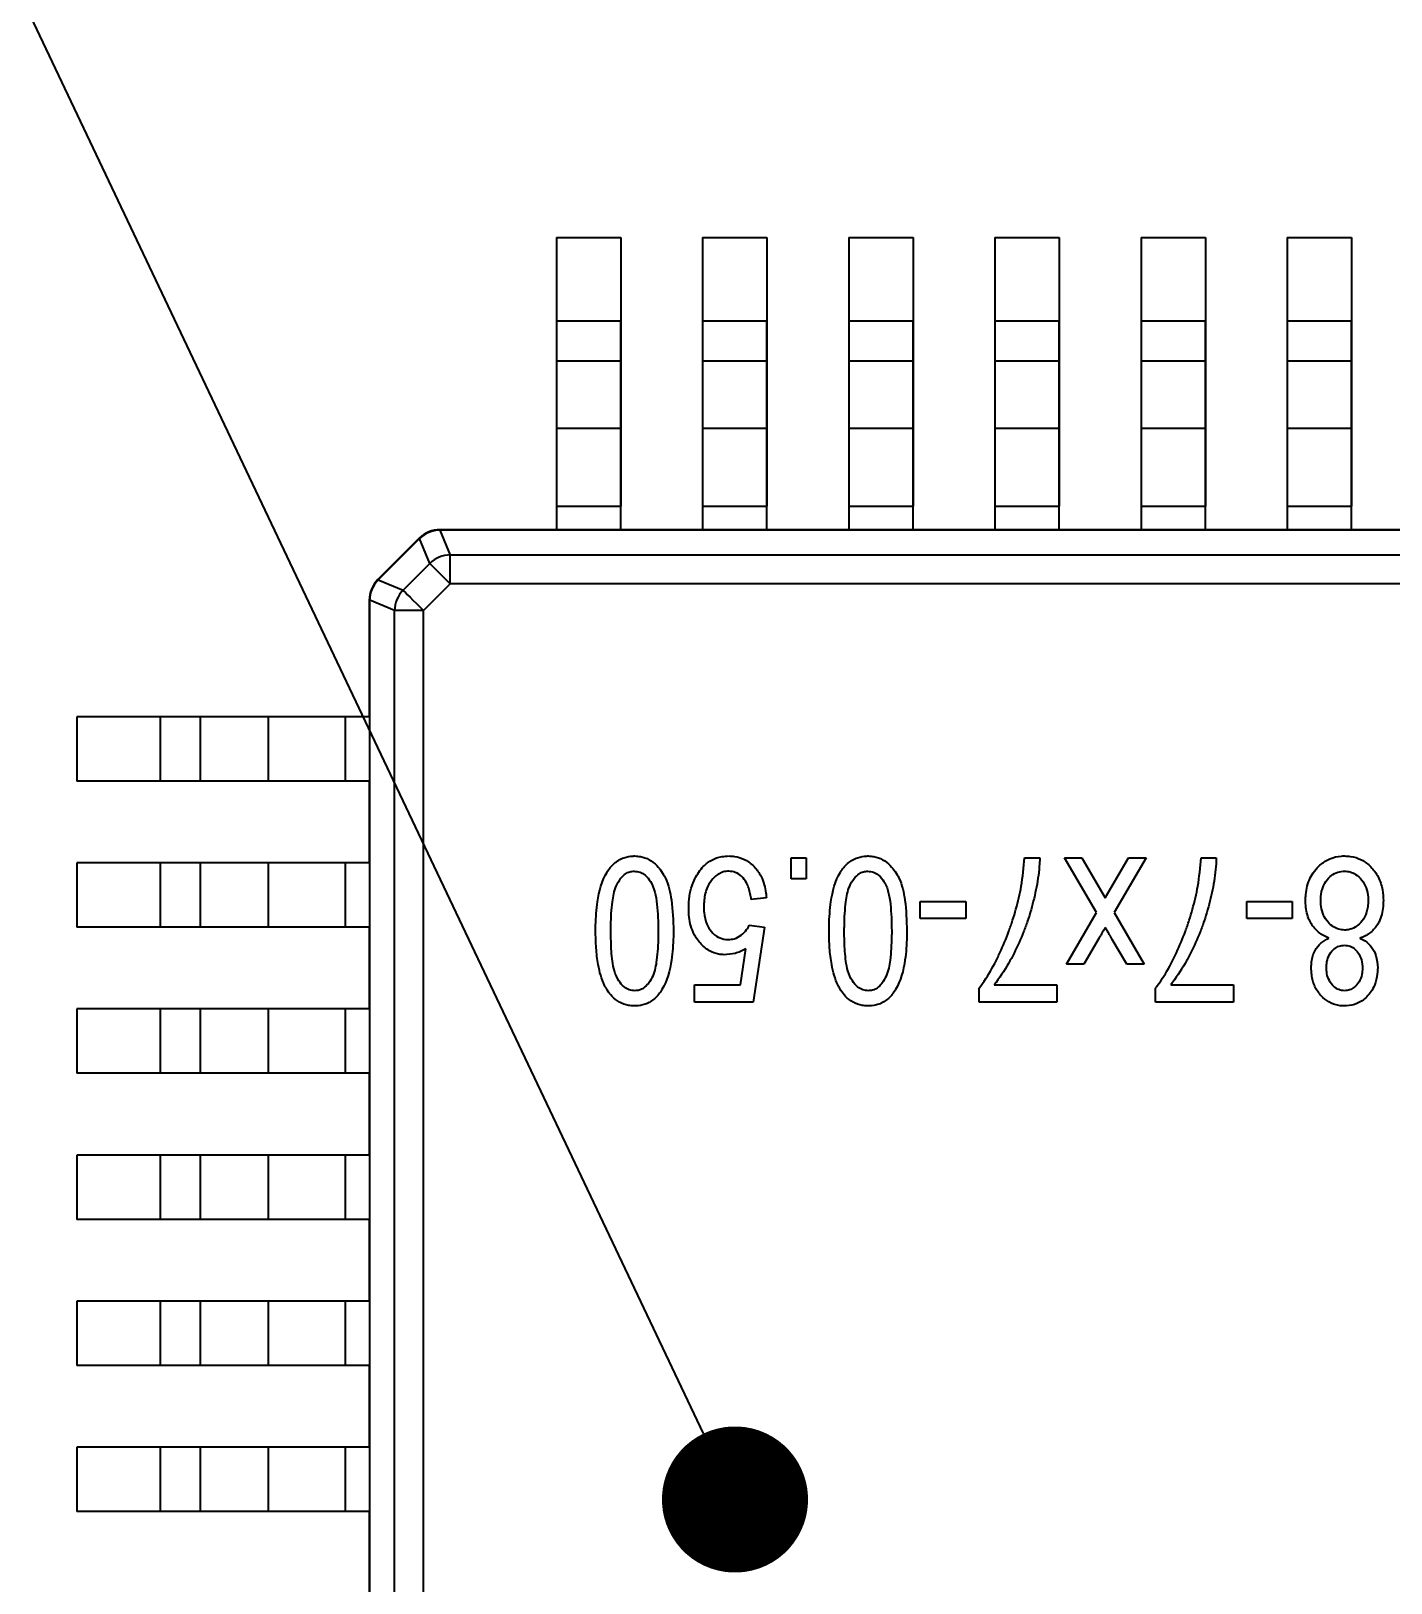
# Model space of a CAD drawing. Header units: millimetres. Extents: x 461 to 1302, y 117 to 711.
# Drawn here: x 706.44 to 715.75, y 610.44 to 621.07 of the extents above; entities that cross this region are included whole.
import ezdxf
from ezdxf import colors
from ezdxf.entities.mleader import LeaderData, LeaderLine
from ezdxf.math import Vec2, Vec3

# ---------------------------------------------------------------- set-up
doc = ezdxf.new("R2010")
doc.units = ezdxf.units.MM
doc.layers.get('0').update_dxf_attribs({"lineweight": 50})
doc.styles.add('GOST-2.304_Type-B_italic', font='')
doc.styles.get('GOST-2.304_Type-B_italic').set_extended_font_data('GOST Common', italic=True)

# ---------------------------------------------------------------- blocks, each defined once
blk = doc.blocks.new('_Dot')
at = {"color": 0, "linetype": 'ByBlock', "lineweight": -2}
blk.add_line((-0.5, 0), (-1, 0), dxfattribs=at)
at = {"color": 0, "linetype": 'ByBlock', "lineweight": 90, "const_width": 0.5}
blk.add_lwpolyline([(-0.25, 0, 1), (0.25, 0, 1)], format="xyb", close=True, dxfattribs=at)

msp = doc.modelspace()

# ---------------------------------------------------------------- linework, layer by layer
at = {"color": 7, "linetype": 'Continuous', "lineweight": 25}
for p, q in [((710.036, 619.653), (710.476, 619.653)), ((710.036, 619.653), (710.036, 619.082)), ((710.476, 619.653), (710.476, 619.082)), ((711.036, 619.653), (711.476, 619.653)), ((711.036, 619.653), (711.036, 619.082)), ((711.476, 619.653), (711.476, 619.082)), ((712.036, 619.653), (712.476, 619.653)), ((712.036, 619.653), (712.036, 619.082)), ((712.476, 619.653), (712.476, 619.082)), ((713.036, 619.653), (713.476, 619.653)), ((713.036, 619.653), (713.036, 619.082)), ((713.476, 619.653), (713.476, 619.082)), ((714.036, 619.653), (714.476, 619.653)), ((714.036, 619.653), (714.036, 619.082)), ((714.476, 619.653), (714.476, 619.082)), ((715.036, 619.653), (715.476, 619.653)), ((715.036, 619.653), (715.036, 619.082)), ((715.476, 619.653), (715.476, 619.082)), ((710.036, 619.082), (710.476, 619.082)), ((710.036, 619.082), (710.036, 618.809)), ((710.476, 619.082), (710.476, 618.809)), ((710.476, 618.553), (710.476, 619.082)), ((711.036, 619.082), (711.476, 619.082)), ((711.036, 619.082), (711.036, 618.809)), ((711.476, 619.082), (711.476, 618.809)), ((711.476, 618.553), (711.476, 619.082)), ((712.036, 619.082), (712.476, 619.082)), ((712.036, 619.082), (712.036, 618.809)), ((712.476, 619.082), (712.476, 618.809)), ((712.476, 618.553), (712.476, 619.082)), ((713.036, 619.082), (713.476, 619.082)), ((713.036, 619.082), (713.036, 618.809)), ((713.476, 619.082), (713.476, 618.809)), ((713.476, 618.553), (713.476, 619.082)), ((714.036, 619.082), (714.476, 619.082)), ((714.036, 619.082), (714.036, 618.809)), ((714.476, 619.082), (714.476, 618.809)), ((714.476, 618.553), (714.476, 619.082)), ((715.036, 619.082), (715.476, 619.082)), ((715.036, 619.082), (715.036, 618.809)), ((715.476, 619.082), (715.476, 618.809)), ((715.476, 618.553), (715.476, 619.082)), ((710.036, 618.809), (710.476, 618.809)), ((710.036, 618.809), (710.036, 618.345)), ((710.476, 618.809), (710.476, 618.345)), ((711.036, 618.809), (711.476, 618.809)), ((711.036, 618.809), (711.036, 618.345)), ((711.476, 618.809), (711.476, 618.345)), ((712.036, 618.809), (712.476, 618.809)), ((712.036, 618.809), (712.036, 618.345)), ((712.476, 618.809), (712.476, 618.345)), ((713.036, 618.809), (713.476, 618.809)), ((713.036, 618.809), (713.036, 618.345)), ((713.476, 618.809), (713.476, 618.345)), ((714.036, 618.809), (714.476, 618.809)), ((714.036, 618.809), (714.036, 618.345)), ((714.476, 618.809), (714.476, 618.345)), ((715.036, 618.809), (715.476, 618.809)), ((715.036, 618.809), (715.036, 618.345)), ((715.476, 618.809), (715.476, 618.345)), ((710.476, 618.089), (710.476, 618.553)), ((711.476, 618.089), (711.476, 618.553)), ((712.476, 618.089), (712.476, 618.553)), ((713.476, 618.089), (713.476, 618.553)), ((714.476, 618.089), (714.476, 618.553)), ((715.476, 618.089), (715.476, 618.553)), ((710.036, 618.345), (710.036, 617.815)), ((710.476, 618.345), (710.036, 618.345)), ((710.476, 618.345), (710.476, 617.815)), ((711.036, 618.345), (711.036, 617.815)), ((711.476, 618.345), (711.036, 618.345)), ((711.476, 618.345), (711.476, 617.815)), ((712.036, 618.345), (712.036, 617.815)), ((712.476, 618.345), (712.036, 618.345)), ((712.476, 618.345), (712.476, 617.815)), ((713.036, 618.345), (713.036, 617.815)), ((713.476, 618.345), (713.036, 618.345)), ((713.476, 618.345), (713.476, 617.815)), ((714.036, 618.345), (714.036, 617.815)), ((714.476, 618.345), (714.036, 618.345)), ((714.476, 618.345), (714.476, 617.815)), ((715.036, 618.345), (715.036, 617.815)), ((715.476, 618.345), (715.036, 618.345)), ((715.476, 618.345), (715.476, 617.815)), ((710.476, 617.815), (710.476, 618.089)), ((711.476, 617.815), (711.476, 618.089)), ((712.476, 617.815), (712.476, 618.089)), ((713.476, 617.815), (713.476, 618.089)), ((714.476, 617.815), (714.476, 618.089)), ((715.476, 617.815), (715.476, 618.089)), ((710.036, 617.815), (710.036, 617.652)), ((710.036, 617.815), (710.476, 617.815)), ((710.476, 617.652), (710.476, 617.815)), ((711.036, 617.815), (711.036, 617.652)), ((711.036, 617.815), (711.476, 617.815)), ((711.476, 617.652), (711.476, 617.815)), ((712.036, 617.815), (712.476, 617.815)), ((712.036, 617.815), (712.036, 617.652)), ((712.476, 617.652), (712.476, 617.815)), ((713.036, 617.815), (713.476, 617.815)), ((713.036, 617.815), (713.036, 617.652)), ((713.476, 617.652), (713.476, 617.815)), ((714.036, 617.815), (714.036, 617.652)), ((714.036, 617.815), (714.476, 617.815)), ((714.476, 617.652), (714.476, 617.815)), ((715.036, 617.815), (715.476, 617.815)), ((715.036, 617.815), (715.036, 617.652)), ((715.476, 617.652), (715.476, 617.815)), ((709.239, 617.653), (709.239, 617.65)), ((710.036, 617.653), (709.239, 617.653)), ((709.239, 617.65), (709.31, 617.479)), ((722.073, 617.65), (709.239, 617.65)), ((710.476, 617.652), (710.036, 617.652)), ((710.476, 617.653), (710.476, 617.652)), ((711.036, 617.653), (710.476, 617.653)), ((711.476, 617.652), (711.036, 617.652)), ((711.476, 617.653), (711.476, 617.652)), ((712.036, 617.653), (711.476, 617.653)), ((712.476, 617.652), (712.036, 617.652)), ((712.476, 617.653), (712.476, 617.652)), ((713.036, 617.653), (712.476, 617.653)), ((713.476, 617.652), (713.036, 617.652)), ((713.476, 617.653), (713.476, 617.652)), ((714.036, 617.653), (713.476, 617.653)), ((714.476, 617.652), (714.036, 617.652)), ((714.476, 617.653), (714.476, 617.652)), ((715.036, 617.653), (714.476, 617.653)), ((715.476, 617.652), (715.036, 617.652)), ((715.476, 617.653), (715.476, 617.652)), ((716.036, 617.653), (715.476, 617.653)), ((709.098, 617.594), (708.815, 617.311)), ((708.817, 617.309), (709.099, 617.592)), ((709.17, 617.422), (709.099, 617.592)), ((708.987, 617.239), (709.17, 617.422)), ((709.31, 617.282), (709.31, 617.479)), ((722.003, 617.479), (709.31, 617.479)), ((708.817, 617.309), (708.987, 617.239)), ((709.127, 617.099), (709.31, 617.282)), ((721.45, 617.282), (709.31, 617.282)), ((708.759, 617.17), (708.756, 617.17)), ((708.756, 617.17), (708.756, 616.373)), ((708.929, 617.099), (708.759, 617.17)), ((708.759, 604.135), (708.759, 617.17)), ((709.127, 617.099), (708.929, 617.099)), ((708.929, 604.206), (708.929, 617.099)), ((709.127, 604.206), (709.127, 617.099)), ((706.756, 616.373), (706.756, 615.933)), ((707.326, 616.373), (706.756, 616.373)), ((707.326, 616.373), (707.326, 615.933)), ((707.6, 616.373), (707.326, 616.373)), ((707.6, 616.373), (707.6, 615.933)), ((708.064, 616.373), (707.6, 616.373)), ((708.064, 616.373), (708.064, 615.933)), ((708.594, 616.373), (708.064, 616.373)), ((708.594, 615.933), (708.594, 616.373)), ((708.757, 616.373), (708.594, 616.373)), ((708.757, 616.373), (708.757, 615.933)), ((707.326, 615.933), (706.756, 615.933)), ((707.6, 615.933), (707.326, 615.933)), ((708.064, 615.933), (707.6, 615.933)), ((708.594, 615.933), (708.064, 615.933)), ((708.757, 615.933), (708.594, 615.933)), ((708.756, 615.933), (708.756, 615.373)), ((706.756, 615.373), (706.756, 614.933)), ((707.326, 615.373), (706.756, 615.373)), ((707.326, 615.373), (707.326, 614.933)), ((707.6, 615.373), (707.326, 615.373)), ((707.6, 615.373), (707.6, 614.933)), ((708.064, 615.373), (707.6, 615.373)), ((708.064, 615.373), (708.064, 614.933)), ((708.594, 615.373), (708.064, 615.373)), ((708.594, 614.933), (708.594, 615.373)), ((708.757, 615.373), (708.594, 615.373)), ((708.757, 615.373), (708.757, 614.933)), ((711.642, 615.407), (711.746, 615.407)), ((711.642, 615.264), (711.642, 615.407)), ((711.746, 615.407), (711.746, 615.264)), ((713.239, 615.407), (713.343, 615.407)), ((713.732, 615.032), (713.512, 615.407)), ((713.512, 615.407), (713.631, 615.407)), ((713.631, 615.407), (713.791, 615.134)), ((713.791, 615.134), (713.951, 615.407)), ((714.07, 615.407), (713.851, 615.032)), ((713.951, 615.407), (714.07, 615.407)), ((714.447, 615.407), (714.551, 615.407)), ((711.746, 615.264), (711.642, 615.264)), ((711.473, 615.134), (711.369, 615.121)), ((712.525, 615.108), (712.837, 615.108)), ((712.525, 614.991), (712.525, 615.108)), ((712.837, 615.108), (712.837, 614.991)), ((714.759, 615.108), (715.07, 615.108)), ((714.759, 614.991), (714.759, 615.108)), ((715.07, 615.108), (715.07, 614.991)), ((711.356, 614.947), (711.46, 614.932)), ((712.837, 614.991), (712.525, 614.991)), ((713.525, 614.679), (713.732, 615.032)), ((713.851, 615.032), (714.057, 614.679)), ((715.07, 614.991), (714.759, 614.991)), ((707.326, 614.933), (706.756, 614.933)), ((707.6, 614.933), (707.326, 614.933)), ((708.064, 614.933), (707.6, 614.933)), ((708.594, 614.933), (708.064, 614.933)), ((708.757, 614.933), (708.594, 614.933)), ((708.756, 614.933), (708.756, 614.373)), ((711.46, 614.932), (711.382, 614.42)), ((713.747, 614.855), (713.644, 614.679)), ((713.939, 614.679), (713.839, 614.849)), ((711.295, 614.537), (711.333, 614.784)), ((713.644, 614.679), (713.525, 614.679)), ((714.057, 614.679), (713.939, 614.679)), ((710.98, 614.537), (711.295, 614.537)), ((710.98, 614.42), (710.98, 614.537)), ((713.031, 614.537), (713.46, 614.537)), ((713.46, 614.537), (713.46, 614.42)), ((714.239, 614.537), (714.668, 614.537)), ((714.668, 614.537), (714.668, 614.42)), ((711.382, 614.42), (710.98, 614.42)), ((712.928, 614.42), (712.928, 614.515)), ((713.46, 614.42), (712.928, 614.42)), ((714.135, 614.42), (714.135, 614.515)), ((714.668, 614.42), (714.135, 614.42)), ((706.756, 614.373), (706.756, 613.933)), ((707.326, 614.373), (706.756, 614.373)), ((707.326, 614.373), (707.326, 613.933)), ((707.6, 614.373), (707.326, 614.373)), ((707.6, 614.373), (707.6, 613.933)), ((708.064, 614.373), (707.6, 614.373)), ((708.064, 614.373), (708.064, 613.933)), ((708.594, 614.373), (708.064, 614.373)), ((708.594, 613.933), (708.594, 614.373)), ((708.757, 614.373), (708.594, 614.373)), ((708.757, 614.373), (708.757, 613.933)), ((707.326, 613.933), (706.756, 613.933)), ((707.6, 613.933), (707.326, 613.933)), ((708.064, 613.933), (707.6, 613.933)), ((708.594, 613.933), (708.064, 613.933)), ((708.757, 613.933), (708.594, 613.933)), ((708.756, 613.933), (708.756, 613.373)), ((706.756, 613.373), (706.756, 612.933)), ((707.326, 613.373), (706.756, 613.373)), ((707.326, 613.373), (707.326, 612.933)), ((707.6, 613.373), (707.326, 613.373)), ((707.6, 613.373), (707.6, 612.933)), ((708.064, 613.373), (707.6, 613.373)), ((708.064, 613.373), (708.064, 612.933)), ((708.594, 613.373), (708.064, 613.373)), ((708.594, 612.933), (708.594, 613.373)), ((708.757, 613.373), (708.594, 613.373)), ((708.757, 613.373), (708.757, 612.933)), ((707.326, 612.933), (706.756, 612.933)), ((707.6, 612.933), (707.326, 612.933)), ((708.064, 612.933), (707.6, 612.933)), ((708.594, 612.933), (708.064, 612.933)), ((708.757, 612.933), (708.594, 612.933)), ((708.756, 612.933), (708.756, 612.373)), ((706.756, 612.373), (706.756, 611.933)), ((707.326, 612.373), (706.756, 612.373)), ((707.326, 612.373), (707.326, 611.933)), ((707.6, 612.373), (707.326, 612.373)), ((707.6, 612.373), (707.6, 611.933)), ((708.064, 612.373), (707.6, 612.373)), ((708.064, 612.373), (708.064, 611.933)), ((708.594, 612.373), (708.064, 612.373)), ((708.594, 611.933), (708.594, 612.373)), ((708.757, 612.373), (708.594, 612.373)), ((708.757, 612.373), (708.757, 611.933)), ((707.326, 611.933), (706.756, 611.933)), ((707.6, 611.933), (707.326, 611.933)), ((708.064, 611.933), (707.6, 611.933)), ((708.594, 611.933), (708.064, 611.933)), ((708.757, 611.933), (708.594, 611.933)), ((708.756, 611.933), (708.756, 611.373)), ((706.756, 611.373), (706.756, 610.933)), ((707.326, 611.373), (706.756, 611.373)), ((707.326, 611.373), (707.326, 610.933)), ((707.6, 611.373), (707.326, 611.373)), ((707.6, 611.373), (707.6, 610.933)), ((708.064, 611.373), (707.6, 611.373)), ((708.064, 611.373), (708.064, 610.933)), ((708.594, 611.373), (708.064, 611.373)), ((708.594, 610.933), (708.594, 611.373)), ((708.757, 611.373), (708.594, 611.373)), ((708.757, 611.373), (708.757, 610.933)), ((707.326, 610.933), (706.756, 610.933)), ((707.6, 610.933), (707.326, 610.933)), ((708.064, 610.933), (707.6, 610.933)), ((708.594, 610.933), (708.064, 610.933)), ((708.757, 610.933), (708.594, 610.933)), ((708.756, 610.933), (708.756, 610.373))]:
    msp.add_line(p, q, dxfattribs=at)
at = {"color": 7, "linetype": 'Continuous', "lineweight": 25, "flags": 128}
for points in [[(709.31, 617.282), (709.285, 617.307), (709.261, 617.331), (709.238, 617.353), (709.218, 617.374), (709.2, 617.391), (709.186, 617.405), (709.176, 617.415), (709.17, 617.422)], [(708.987, 617.239), (708.993, 617.233), (709.003, 617.222), (709.018, 617.208), (709.035, 617.191), (709.055, 617.17), (709.078, 617.148), (709.102, 617.124), (709.127, 617.099)]]:
    msp.add_lwpolyline(points, dxfattribs=at)
at = {"color": 7, "linetype": 'Continuous', "lineweight": 25}
for centre, radius, start, end in [((709.239, 617.453), 0.2, 90, 135), ((709.241, 617.447), 0.203, 90.5994, 134.4005), ((709.02, 617.515), 0.11, 44.1096, 45.4069), ((709.312, 617.277), 0.203, 90.6006, 134.3993), ((708.956, 617.17), 0.2, 135, 180), ((708.961, 617.167), 0.203, 135.611, 179.3682), ((708.765, 617.259), 0.0715, 44.477, 46.4859), ((709.132, 617.097), 0.203, 135.5867, 179.4134)]:
    msp.add_arc(centre, radius, start, end, dxfattribs=at)
for points, knots in [([(710.304, 614.907), (710.304, 614.92), (710.305, 614.987), (710.315, 615.124), (710.352, 615.275), (710.428, 615.372), (710.493, 615.411), (710.543, 615.419), (710.568, 615.42), (710.571, 615.42)], [0, 0, 0, 0, 0.062369, 0.312338, 0.644411, 0.763656, 0.883952, 0.986933, 1, 1, 1, 1]), ([(710.304, 614.907), (710.304, 614.92), (710.305, 614.987), (710.315, 615.124), (710.352, 615.275), (710.428, 615.372), (710.493, 615.411), (710.543, 615.419), (710.568, 615.42), (710.571, 615.42)], [0, 0, 0, 0, 0.062369, 0.312338, 0.644411, 0.763656, 0.883952, 0.986933, 1, 1, 1, 1]), ([(710.571, 615.42), (710.584, 615.419), (710.619, 615.417), (710.673, 615.397), (710.735, 615.348), (710.796, 615.256), (710.831, 615.1), (710.835, 614.978), (710.837, 614.907)], [0, 0, 0, 0, 0.062487, 0.161352, 0.265034, 0.425862, 0.66997, 1, 1, 1, 1]), ([(710.941, 615.066), (710.941, 615.08), (710.942, 615.143), (710.966, 615.241), (711.025, 615.337), (711.093, 615.394), (711.158, 615.417), (711.2, 615.419), (711.215, 615.42)], [0, 0, 0, 0, 0.080359, 0.383624, 0.592571, 0.75011, 0.908123, 1, 1, 1, 1]), ([(710.941, 615.066), (710.941, 615.08), (710.942, 615.143), (710.966, 615.241), (711.025, 615.337), (711.093, 615.394), (711.158, 615.417), (711.2, 615.419), (711.215, 615.42)], [0, 0, 0, 0, 0.080359, 0.383624, 0.592571, 0.75011, 0.908123, 1, 1, 1, 1]), ([(711.215, 615.42), (711.228, 615.419), (711.267, 615.418), (711.33, 615.397), (711.393, 615.348), (711.447, 615.271), (711.467, 615.194), (711.472, 615.145), (711.473, 615.134)], [0, 0, 0, 0, 0.094027, 0.274828, 0.4518, 0.649592, 0.924951, 1, 1, 1, 1]), ([(711.902, 614.907), (711.902, 614.92), (711.902, 614.987), (711.912, 615.124), (711.949, 615.275), (712.025, 615.372), (712.09, 615.411), (712.141, 615.419), (712.166, 615.42), (712.168, 615.42)], [0, 0, 0, 0, 0.062368, 0.312333, 0.644387, 0.76366, 0.883954, 0.986933, 1, 1, 1, 1]), ([(711.902, 614.907), (711.902, 614.92), (711.902, 614.987), (711.912, 615.124), (711.949, 615.275), (712.025, 615.372), (712.09, 615.411), (712.141, 615.419), (712.166, 615.42), (712.168, 615.42)], [0, 0, 0, 0, 0.062368, 0.312333, 0.644387, 0.76366, 0.883954, 0.986933, 1, 1, 1, 1]), ([(712.168, 615.42), (712.182, 615.419), (712.216, 615.417), (712.271, 615.397), (712.332, 615.348), (712.394, 615.256), (712.429, 615.1), (712.432, 614.978), (712.434, 614.907)], [0, 0, 0, 0, 0.062487, 0.161352, 0.265034, 0.425862, 0.66997, 1, 1, 1, 1]), ([(712.928, 614.515), (712.936, 614.526), (712.976, 614.579), (713.023, 614.66), (713.083, 614.78), (713.123, 614.879), (713.167, 615.005), (713.195, 615.108), (713.225, 615.25), (713.233, 615.342), (713.239, 615.407)], [0, 0, 0, 0, 0.041827, 0.209607, 0.293306, 0.460764, 0.544441, 0.711923, 0.795622, 1, 1, 1, 1]), ([(713.343, 615.407), (713.343, 615.393), (713.34, 615.327), (713.323, 615.207), (713.292, 615.077), (713.26, 614.975), (713.224, 614.875), (713.18, 614.778), (713.115, 614.655), (713.065, 614.585), (713.031, 614.537)], [0, 0, 0, 0, 0.042678, 0.213882, 0.384805, 0.470176, 0.555564, 0.726482, 0.811869, 1, 1, 1, 1]), ([(714.135, 614.515), (714.143, 614.526), (714.183, 614.579), (714.231, 614.66), (714.29, 614.78), (714.331, 614.879), (714.375, 615.005), (714.403, 615.108), (714.433, 615.25), (714.441, 615.342), (714.447, 615.407)], [0, 0, 0, 0, 0.041826, 0.20962, 0.293317, 0.460772, 0.544448, 0.711928, 0.795626, 1, 1, 1, 1]), ([(714.551, 615.407), (714.55, 615.393), (714.548, 615.327), (714.531, 615.207), (714.5, 615.077), (714.468, 614.975), (714.432, 614.875), (714.387, 614.778), (714.323, 614.655), (714.273, 614.585), (714.239, 614.537)], [0, 0, 0, 0, 0.042678, 0.213882, 0.384805, 0.470176, 0.555564, 0.726482, 0.811869, 1, 1, 1, 1]), ([(715.161, 615.116), (715.162, 615.13), (715.163, 615.182), (715.186, 615.271), (715.249, 615.355), (715.326, 615.405), (715.387, 615.419), (715.42, 615.42), (715.427, 615.42)], [0, 0, 0, 0, 0.089086, 0.350534, 0.595141, 0.775633, 0.956361, 1, 1, 1, 1]), ([(715.161, 615.116), (715.162, 615.13), (715.163, 615.182), (715.186, 615.271), (715.249, 615.355), (715.326, 615.405), (715.387, 615.419), (715.42, 615.42), (715.427, 615.42)], [0, 0, 0, 0, 0.089086, 0.350534, 0.595141, 0.775633, 0.956361, 1, 1, 1, 1]), ([(715.427, 615.42), (715.44, 615.419), (715.481, 615.418), (715.546, 615.397), (715.612, 615.347), (715.664, 615.276), (715.69, 615.194), (715.693, 615.138), (715.694, 615.113)], [0, 0, 0, 0, 0.088126, 0.26613, 0.442312, 0.629128, 0.835573, 1, 1, 1, 1]), ([(710.408, 614.907), (710.408, 614.92), (710.409, 614.987), (710.414, 615.09), (710.435, 615.2), (710.471, 615.263), (710.504, 615.297), (710.537, 615.313), (710.558, 615.315), (710.568, 615.316)], [0, 0, 0, 0, 0.083509, 0.417885, 0.648598, 0.772888, 0.869625, 0.940227, 1, 1, 1, 1]), ([(710.568, 615.316), (710.582, 615.314), (710.609, 615.312), (710.649, 615.287), (710.686, 615.241), (710.712, 615.172), (710.73, 615.058), (710.732, 614.968), (710.733, 614.907)], [0, 0, 0, 0, 0.083661, 0.167814, 0.28532, 0.446215, 0.619082, 1, 1, 1, 1]), ([(710.568, 615.316), (710.582, 615.314), (710.609, 615.312), (710.649, 615.287), (710.686, 615.241), (710.712, 615.172), (710.73, 615.058), (710.732, 614.968), (710.733, 614.907)], [0, 0, 0, 0, 0.083661, 0.167814, 0.28532, 0.446215, 0.619082, 1, 1, 1, 1]), ([(711.216, 615.316), (711.203, 615.315), (711.176, 615.313), (711.133, 615.291), (711.094, 615.253), (711.058, 615.189), (711.046, 615.126), (711.045, 615.083), (711.044, 615.072)], [0, 0, 0, 0, 0.121738, 0.244194, 0.422884, 0.611158, 0.900648, 1, 1, 1, 1]), ([(711.369, 615.121), (711.367, 615.134), (711.361, 615.174), (711.344, 615.23), (711.306, 615.281), (711.264, 615.311), (711.231, 615.314), (711.216, 615.316)], [0, 0, 0, 0, 0.14764, 0.44513, 0.640534, 0.837167, 1, 1, 1, 1]), ([(712.005, 614.907), (712.006, 614.92), (712.006, 614.987), (712.012, 615.09), (712.032, 615.2), (712.068, 615.263), (712.102, 615.297), (712.135, 615.313), (712.156, 615.315), (712.165, 615.316)], [0, 0, 0, 0, 0.083509, 0.417885, 0.648598, 0.772888, 0.869625, 0.940227, 1, 1, 1, 1]), ([(712.165, 615.316), (712.179, 615.314), (712.206, 615.312), (712.246, 615.287), (712.284, 615.241), (712.31, 615.172), (712.327, 615.058), (712.329, 614.968), (712.33, 614.907)], [0, 0, 0, 0, 0.083661, 0.167814, 0.28532, 0.446215, 0.619082, 1, 1, 1, 1]), ([(712.165, 615.316), (712.179, 615.314), (712.206, 615.312), (712.246, 615.287), (712.284, 615.241), (712.31, 615.172), (712.327, 615.058), (712.329, 614.968), (712.33, 614.907)], [0, 0, 0, 0, 0.083661, 0.167814, 0.28532, 0.446215, 0.619082, 1, 1, 1, 1]), ([(715.265, 615.117), (715.266, 615.13), (715.267, 615.17), (715.285, 615.229), (715.325, 615.279), (715.369, 615.307), (715.405, 615.315), (715.424, 615.316), (715.427, 615.316)], [0, 0, 0, 0, 0.140132, 0.421754, 0.628705, 0.797676, 0.966809, 1, 1, 1, 1]), ([(715.427, 615.316), (715.44, 615.315), (715.467, 615.313), (715.51, 615.293), (715.549, 615.256), (715.579, 615.201), (715.589, 615.151), (715.59, 615.121), (715.59, 615.112)], [0, 0, 0, 0, 0.138959, 0.278354, 0.479807, 0.687196, 0.910094, 1, 1, 1, 1]), ([(715.427, 615.316), (715.44, 615.315), (715.467, 615.313), (715.51, 615.293), (715.549, 615.256), (715.579, 615.201), (715.589, 615.151), (715.59, 615.121), (715.59, 615.112)], [0, 0, 0, 0, 0.138959, 0.278354, 0.479807, 0.687196, 0.910094, 1, 1, 1, 1]), ([(711.184, 614.744), (711.171, 614.745), (711.136, 614.747), (711.076, 614.771), (711.015, 614.823), (710.962, 614.906), (710.942, 614.992), (710.941, 615.05), (710.941, 615.066)], [0, 0, 0, 0, 0.089461, 0.236036, 0.422243, 0.61643, 0.888081, 1, 1, 1, 1]), ([(711.184, 614.744), (711.171, 614.745), (711.136, 614.747), (711.076, 614.771), (711.015, 614.823), (710.962, 614.906), (710.942, 614.992), (710.941, 615.05), (710.941, 615.066)], [0, 0, 0, 0, 0.089461, 0.236036, 0.422243, 0.61643, 0.888081, 1, 1, 1, 1]), ([(711.044, 615.072), (711.045, 615.059), (711.046, 615.018), (711.059, 614.958), (711.094, 614.9), (711.14, 614.862), (711.183, 614.849), (711.207, 614.849), (711.213, 614.848)], [0, 0, 0, 0, 0.127726, 0.385485, 0.577521, 0.770216, 0.941298, 1, 1, 1, 1]), ([(715.321, 614.858), (715.308, 614.863), (715.271, 614.879), (715.219, 614.923), (715.174, 614.999), (715.162, 615.067), (715.161, 615.109), (715.161, 615.116)], [0, 0, 0, 0, 0.123738, 0.374643, 0.612221, 0.932209, 1, 1, 1, 1]), ([(715.321, 614.858), (715.308, 614.863), (715.271, 614.879), (715.219, 614.923), (715.174, 614.999), (715.162, 615.067), (715.161, 615.109), (715.161, 615.116)], [0, 0, 0, 0, 0.123738, 0.374643, 0.612221, 0.932209, 1, 1, 1, 1]), ([(715.43, 614.913), (715.416, 614.914), (715.389, 614.916), (715.349, 614.935), (715.312, 614.967), (715.281, 615.015), (715.267, 615.067), (715.266, 615.102), (715.265, 615.117)], [0, 0, 0, 0, 0.138321, 0.277278, 0.445772, 0.64018, 0.852451, 1, 1, 1, 1]), ([(715.59, 615.112), (715.589, 615.099), (715.588, 615.061), (715.571, 615.004), (715.534, 614.954), (715.491, 614.924), (715.455, 614.914), (715.434, 614.913), (715.43, 614.913)], [0, 0, 0, 0, 0.140883, 0.40404, 0.615339, 0.782548, 0.95003, 1, 1, 1, 1]), ([(715.59, 615.112), (715.589, 615.099), (715.588, 615.061), (715.571, 615.004), (715.534, 614.954), (715.491, 614.924), (715.455, 614.914), (715.434, 614.913), (715.43, 614.913)], [0, 0, 0, 0, 0.140883, 0.40404, 0.615339, 0.782548, 0.95003, 1, 1, 1, 1]), ([(715.694, 615.113), (715.693, 615.1), (715.692, 615.051), (715.674, 614.977), (715.624, 614.906), (715.574, 614.872), (715.542, 614.861), (715.533, 614.858)], [0, 0, 0, 0, 0.123799, 0.451694, 0.683196, 0.915558, 1, 1, 1, 1]), ([(711.213, 614.848), (711.227, 614.849), (711.258, 614.852), (711.302, 614.876), (711.336, 614.91), (711.35, 614.936), (711.356, 614.947)], [0, 0, 0, 0, 0.220337, 0.505914, 0.799564, 1, 1, 1, 1]), ([(710.386, 614.499), (710.379, 614.511), (710.347, 614.565), (710.322, 614.665), (710.306, 614.791), (710.305, 614.868), (710.304, 614.907)], [0, 0, 0, 0, 0.0951477, 0.4489895, 0.7231817, 1, 1, 1, 1]), ([(710.386, 614.499), (710.379, 614.511), (710.347, 614.565), (710.322, 614.665), (710.306, 614.791), (710.305, 614.868), (710.304, 614.907)], [0, 0, 0, 0, 0.0951477, 0.4489895, 0.7231817, 1, 1, 1, 1]), ([(710.574, 614.498), (710.561, 614.499), (710.533, 614.501), (710.494, 614.526), (710.457, 614.569), (710.423, 614.652), (710.411, 614.769), (710.409, 614.86), (710.408, 614.907)], [0, 0, 0, 0, 0.0832548, 0.1671778, 0.2770934, 0.4321008, 0.7129659, 1, 1, 1, 1]), ([(710.837, 614.907), (710.837, 614.894), (710.836, 614.827), (710.826, 614.69), (710.789, 614.54), (710.713, 614.442), (710.648, 614.402), (710.597, 614.395), (710.573, 614.394), (710.57, 614.394)], [0, 0, 0, 0, 0.0623111, 0.3120493, 0.6429721, 0.7627446, 0.8836468, 0.987362, 1, 1, 1, 1]), ([(710.733, 614.907), (710.733, 614.893), (710.732, 614.827), (710.727, 614.723), (710.706, 614.613), (710.67, 614.55), (710.637, 614.517), (710.604, 614.5), (710.583, 614.498), (710.574, 614.498)], [0, 0, 0, 0, 0.083629, 0.418578, 0.652908, 0.774405, 0.870047, 0.94133, 1, 1, 1, 1]), ([(710.733, 614.907), (710.733, 614.893), (710.732, 614.827), (710.727, 614.723), (710.706, 614.613), (710.67, 614.55), (710.637, 614.517), (710.604, 614.5), (710.583, 614.498), (710.574, 614.498)], [0, 0, 0, 0, 0.083629, 0.418578, 0.652908, 0.774405, 0.870047, 0.94133, 1, 1, 1, 1]), ([(711.983, 614.499), (711.976, 614.511), (711.945, 614.565), (711.919, 614.665), (711.903, 614.791), (711.902, 614.868), (711.902, 614.907)], [0, 0, 0, 0, 0.0951477, 0.4489895, 0.7231817, 1, 1, 1, 1]), ([(711.983, 614.499), (711.976, 614.511), (711.945, 614.565), (711.919, 614.665), (711.903, 614.791), (711.902, 614.868), (711.902, 614.907)], [0, 0, 0, 0, 0.0951477, 0.4489895, 0.7231817, 1, 1, 1, 1]), ([(712.171, 614.498), (712.158, 614.499), (712.131, 614.501), (712.092, 614.526), (712.054, 614.569), (712.021, 614.652), (712.008, 614.769), (712.006, 614.86), (712.005, 614.907)], [0, 0, 0, 0, 0.083199, 0.167127, 0.27705, 0.432066, 0.712949, 1, 1, 1, 1]), ([(712.434, 614.907), (712.434, 614.894), (712.433, 614.827), (712.424, 614.69), (712.386, 614.54), (712.311, 614.442), (712.246, 614.402), (712.195, 614.395), (712.17, 614.394), (712.167, 614.394)], [0, 0, 0, 0, 0.0623111, 0.3120493, 0.6429721, 0.7627446, 0.8836468, 0.987362, 1, 1, 1, 1]), ([(712.33, 614.907), (712.33, 614.893), (712.329, 614.827), (712.324, 614.723), (712.304, 614.613), (712.267, 614.55), (712.235, 614.517), (712.202, 614.5), (712.181, 614.498), (712.171, 614.498)], [0, 0, 0, 0, 0.0836242, 0.418552, 0.6528673, 0.7743569, 0.8699933, 0.9412724, 1, 1, 1, 1]), ([(712.33, 614.907), (712.33, 614.893), (712.329, 614.827), (712.324, 614.723), (712.304, 614.613), (712.267, 614.55), (712.235, 614.517), (712.202, 614.5), (712.181, 614.498), (712.171, 614.498)], [0, 0, 0, 0, 0.0836242, 0.418552, 0.6528673, 0.7743569, 0.8699933, 0.9412724, 1, 1, 1, 1]), ([(713.791, 614.93), (713.784, 614.919), (713.774, 614.901), (713.759, 614.876), (713.751, 614.862), (713.747, 614.855)], [0, 0, 0, 0, 0.45884, 0.729433, 1, 1, 1, 1]), ([(713.839, 614.849), (713.832, 614.86), (713.821, 614.88), (713.805, 614.907), (713.796, 614.923), (713.791, 614.93)], [0, 0, 0, 0, 0.422842, 0.711329, 1, 1, 1, 1]), ([(715.2, 614.656), (715.201, 614.67), (715.202, 614.71), (715.22, 614.771), (715.264, 614.827), (715.302, 614.848), (715.321, 614.858)], [0, 0, 0, 0, 0.160795, 0.487266, 0.740671, 1, 1, 1, 1]), ([(715.2, 614.656), (715.201, 614.67), (715.202, 614.71), (715.22, 614.771), (715.264, 614.827), (715.302, 614.848), (715.321, 614.858)], [0, 0, 0, 0, 0.160795, 0.487266, 0.740671, 1, 1, 1, 1]), ([(715.533, 614.858), (715.545, 614.852), (715.576, 614.836), (715.616, 614.797), (715.65, 614.732), (715.653, 614.682), (715.655, 614.652)], [0, 0, 0, 0, 0.157959, 0.405252, 0.65437, 1, 1, 1, 1]), ([(711.333, 614.784), (711.321, 614.778), (711.297, 614.765), (711.248, 614.749), (711.209, 614.746), (711.184, 614.744)], [0, 0, 0, 0, 0.258529, 0.517959, 1, 1, 1, 1]), ([(715.304, 614.656), (715.305, 614.669), (715.306, 614.701), (715.323, 614.748), (715.354, 614.785), (715.391, 614.806), (715.415, 614.808), (715.427, 614.809)], [0, 0, 0, 0, 0.183805, 0.429706, 0.672034, 0.836952, 1, 1, 1, 1]), ([(715.427, 614.809), (715.44, 614.808), (715.468, 614.806), (715.502, 614.783), (715.528, 614.75), (715.548, 614.705), (715.55, 614.67), (715.551, 614.649)], [0, 0, 0, 0, 0.178914, 0.359476, 0.528236, 0.731795, 1, 1, 1, 1]), ([(715.429, 614.394), (715.415, 614.394), (715.378, 614.396), (715.32, 614.417), (715.264, 614.463), (715.221, 614.527), (715.202, 614.595), (715.201, 614.64), (715.2, 614.656)], [0, 0, 0, 0, 0.103211, 0.288778, 0.463358, 0.657107, 0.871388, 1, 1, 1, 1]), ([(715.429, 614.394), (715.415, 614.394), (715.378, 614.396), (715.32, 614.417), (715.264, 614.463), (715.221, 614.527), (715.202, 614.595), (715.201, 614.64), (715.2, 614.656)], [0, 0, 0, 0, 0.103211, 0.288778, 0.463358, 0.657107, 0.871388, 1, 1, 1, 1]), ([(715.428, 614.498), (715.415, 614.499), (715.387, 614.502), (715.35, 614.528), (715.322, 614.566), (715.306, 614.612), (715.305, 614.642), (715.304, 614.656)], [0, 0, 0, 0, 0.181067, 0.363579, 0.589327, 0.815589, 1, 1, 1, 1]), ([(715.551, 614.649), (715.55, 614.636), (715.549, 614.604), (715.53, 614.558), (715.499, 614.522), (715.463, 614.501), (715.44, 614.499), (715.428, 614.498)], [0, 0, 0, 0, 0.185429, 0.43686, 0.679778, 0.834394, 1, 1, 1, 1]), ([(715.655, 614.652), (715.654, 614.639), (715.653, 614.599), (715.636, 614.528), (715.587, 614.455), (715.518, 614.406), (715.462, 614.395), (715.433, 614.394), (715.429, 614.394)], [0, 0, 0, 0, 0.104505, 0.315342, 0.561711, 0.777495, 0.963315, 1, 1, 1, 1]), ([(710.57, 614.394), (710.556, 614.394), (710.521, 614.396), (710.466, 614.416), (710.418, 614.454), (710.395, 614.485), (710.386, 614.499)], [0, 0, 0, 0, 0.180709, 0.477405, 0.772009, 1, 1, 1, 1]), ([(710.57, 614.394), (710.556, 614.394), (710.521, 614.396), (710.466, 614.416), (710.418, 614.454), (710.395, 614.485), (710.386, 614.499)], [0, 0, 0, 0, 0.180709, 0.477405, 0.772009, 1, 1, 1, 1]), ([(712.167, 614.394), (712.154, 614.394), (712.118, 614.396), (712.064, 614.416), (712.015, 614.454), (711.993, 614.485), (711.983, 614.499)], [0, 0, 0, 0, 0.180709, 0.477405, 0.772009, 1, 1, 1, 1]), ([(712.167, 614.394), (712.154, 614.394), (712.118, 614.396), (712.064, 614.416), (712.015, 614.454), (711.993, 614.485), (711.983, 614.499)], [0, 0, 0, 0, 0.180709, 0.477405, 0.772009, 1, 1, 1, 1])]:
    msp.add_open_spline(points, degree=3, knots=knots, dxfattribs=at)

# ---------------------------------------------------------------- leaders
at = {"color": 7, "lineweight": 20, "true_color": 0xffffff}
ml = msp.add_multileader_mtext('Standard', dxfattribs=at)
ml.set_content('8', color=(255, 255, 255), style='GOST-2.304_Type-B_italic')
ml.set_leader_properties()
ml.set_arrow_properties(name='DOT')
ml.build(insert=Vec2(0, 0))
ml.multileader.update_dxf_attribs({"text_left_attachment_type": 6, "text_right_attachment_type": 6, "dogleg_length": 0, "arrow_head_size": 1})
ctx = ml.context
ctx.base_point, ctx.arrow_head_size, ctx.landing_gap_size, ctx.plane_origin = Vec3(678.635, 674.134), 1, 0, Vec3(708.815, 617.311)
ctx.left_attachment, ctx.right_attachment, ctx.text_align_type = 6, 6, 2
notes = []
notes.append((ctx, [(0, (1, 1, 0), (681.295, 674.134), (-1, 0), 0, [(0, [(711.258, 611.016)], 0, [])])]))
ctx.mtext.insert, ctx.mtext.alignment, ctx.mtext.flow_direction = Vec3(681.295, 678.934), 3, 5
for ctx, leaders in notes:
    for number, flags, end, landing, length, lines in leaders:
        leader = LeaderData()
        leader.index, (leader.has_last_leader_line, leader.has_dogleg_vector, leader.attachment_direction) = number, flags
        leader.last_leader_point, leader.dogleg_vector, leader.dogleg_length = Vec3(end), Vec3(landing), length
        for number, points, colour, breaks in lines:
            line = LeaderLine()
            line.index, line.vertices, line.color, line.breaks = number, Vec3.list(points), colors.encode_raw_color(colour), breaks
            leader.lines.append(line)
        ctx.leaders.append(leader)

doc.saveas('drawing.dxf')
